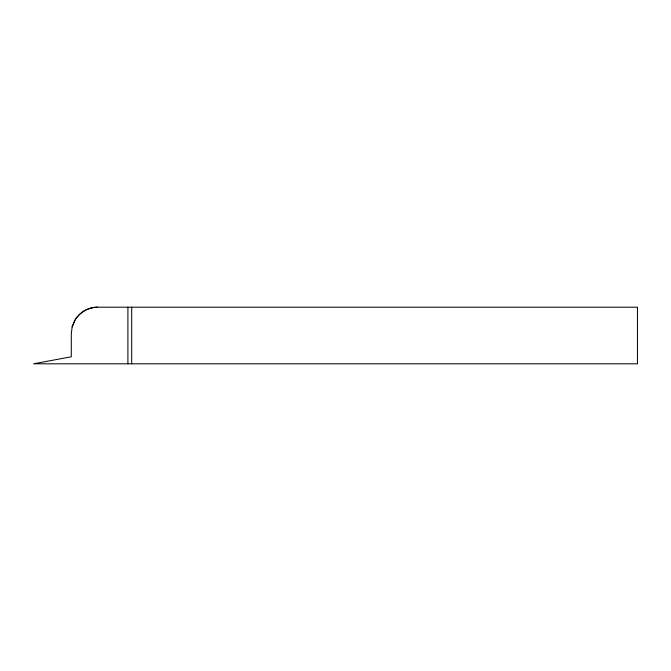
<?xml version="1.0" encoding="UTF-8"?>
<svg xmlns="http://www.w3.org/2000/svg" width="671" height="671" viewBox="0 0 671 671"><rect width="100%" height="100%" fill="white"/><g stroke="black" fill="none" stroke-linecap="round" stroke-linejoin="round"><path stroke-width="1.01" d="M72.191 326.777L71.294 333.613L71.294 356.787L33.55 363.808L637.45 363.808L637.45 307.192L97.714 307.192A26.421 26.421 0 0 0 74.833 320.402L72.191 326.777L74.833 320.402A26.421 26.421 0 0 1 97.714 307.192M131.684 307.192L131.684 363.808M127.909 307.192L127.909 363.808"/></g></svg>
